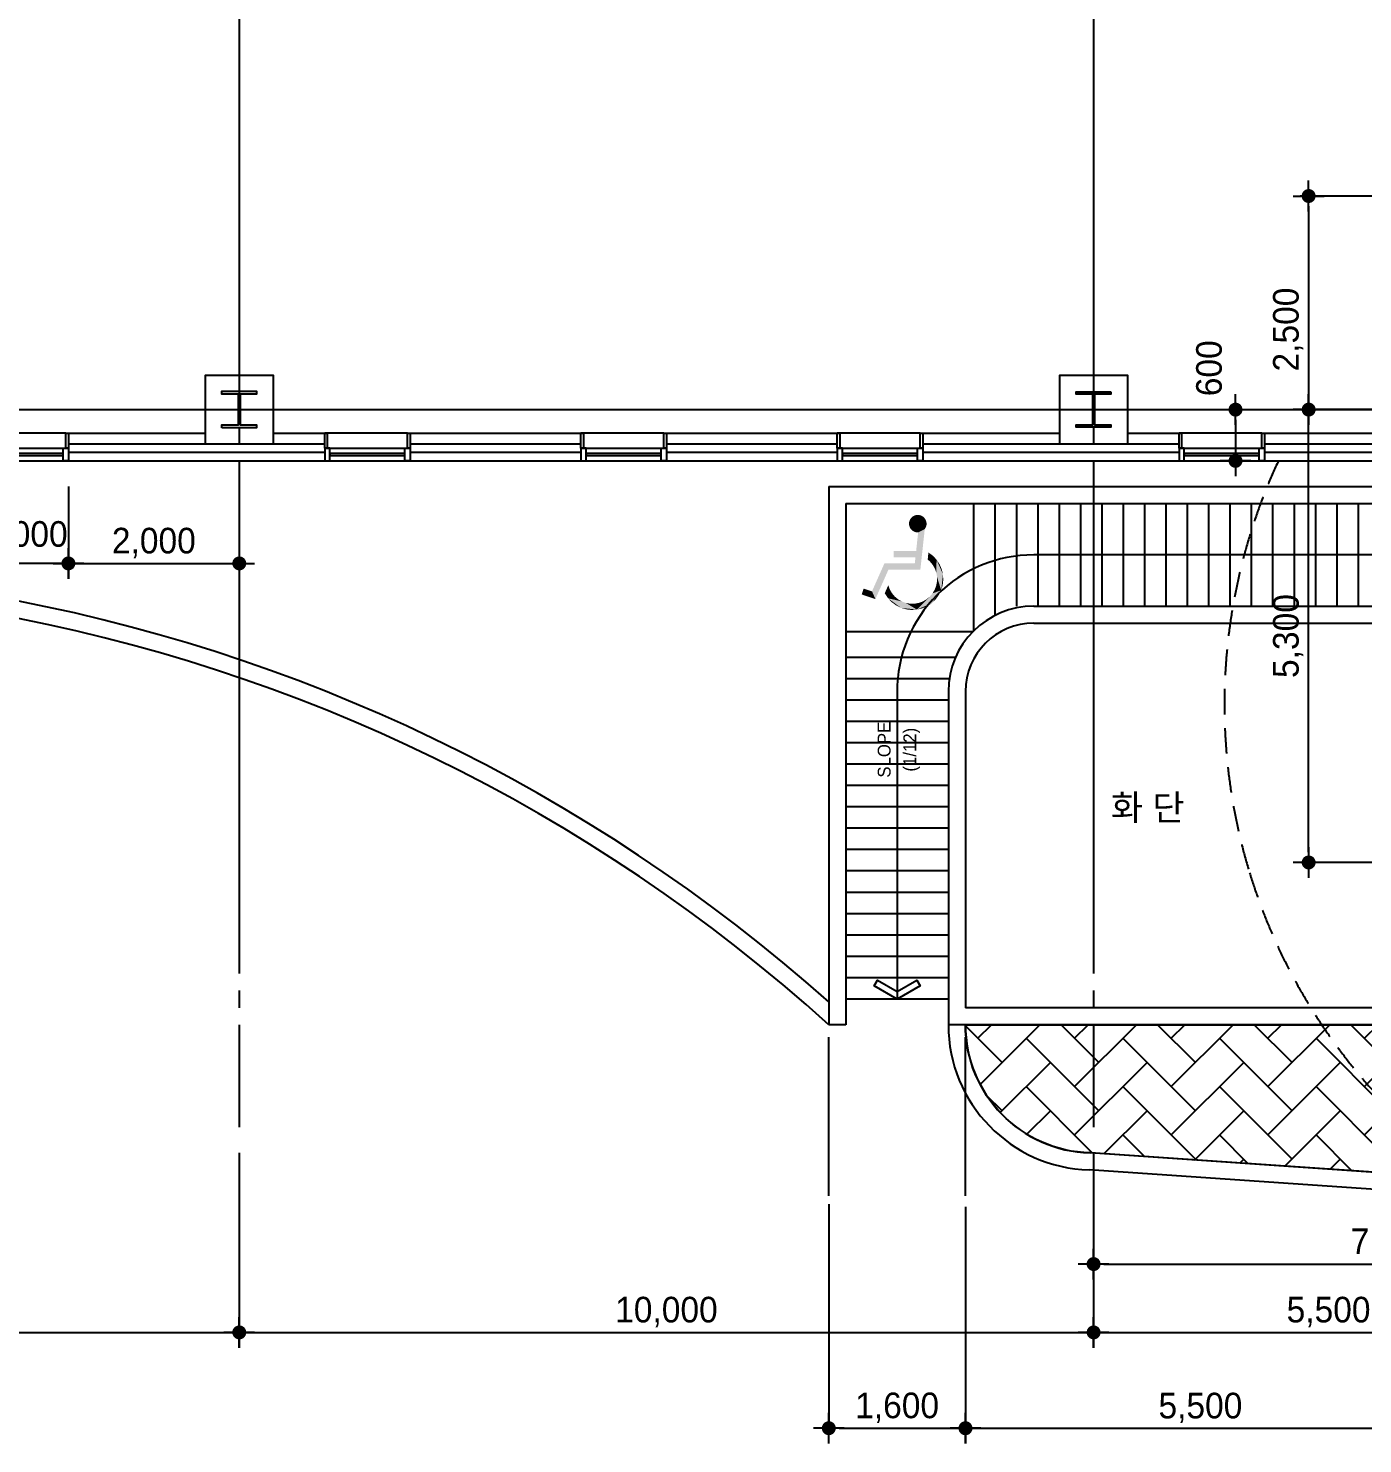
# Model space of a CAD drawing. Extents: x 13990145 to 14069640, y -1806033 to -1750552.
# Drawn here: x 14022971 to 14038590, y -1802231 to -1785666 of the extents above; entities that cross this region are included whole.
import ezdxf
from ezdxf.enums import TextEntityAlignment as Align

# ---------------------------------------------------------------- set-up
doc = ezdxf.new("R2010")
doc.units = 0
doc.header["$LTSCALE"] = 100
doc.header["$MEASUREMENT"] = 0
doc.header["$PDSIZE"] = -10
doc.linetypes.add('CEN', pattern=[66, 60, -2, 2, -2])
doc.linetypes.add('HID', pattern=[2.3, 1.5, -0.8])
doc.layers.get('0').update_dxf_attribs({"linetype": 'CONTINUOUS'})
doc.layers.get('Defpoints').update_dxf_attribs({"linetype": 'CONTINUOUS'})
for name, color, linetype in [('0-내벽고정식', 7, 'CONTINUOUS'), ('0-캐노피', 6, 'CONTINUOUS'), ('8', 8, 'CONTINUOUS'), ('CEN', 1, 'CEN'), ('COL', 2, 'CONTINUOUS'), ('col2', 3, 'CONTINUOUS'), ('DIM', 7, 'CONTINUOUS'), ('EL-1', 4, 'CONTINUOUS'), ('HAT', 5, 'CONTINUOUS'), ('line', 2, 'CONTINUOUS'), ('ST', 3, 'CONTINUOUS'), ('SYM', 7, 'CONTINUOUS'), ('TEXT', 2, 'CONTINUOUS'), ('TEXT1', 7, 'CONTINUOUS'), ('WALL-1', 7, 'CONTINUOUS'), ('WID', 4, 'CONTINUOUS')]:
    doc.layers.add(name, color=color, linetype=linetype)
doc.styles.add('HY울를도M', font='HYWULM.TTF')
doc.styles.add('굴림', font='H2HDRM.TTF')
doc.dimstyles.new('DIM100', dxfattribs={"dimtxt": 300, "dimasz": 120, "dimexe": 1, "dimexo": 100, "dimgap": 60, "dimtad": 1, "dimdec": 4, "dimzin": 0, "dimdsep": 46, "dimlunit": 6, "dimtxsty": '굴림', "dimblk": 'DOTT', "dimcen": 0.09, "dimadec": 0, "dimazin": 0, "dimtfac": 1, "dimtdec": 4, "dimtofl": 0, "dimtmove": 2, "dimatfit": 2, "dimldrblk": 'DOTT', "dimfxl": 1, "dimtolj": 1, "dimtzin": 0, "dimarcsym": 0})
doc.dimstyles.new('DIM50', dxfattribs={"dimscale": 50, "dimtxt": 3, "dimasz": 1.2, "dimexe": 1, "dimexo": 1, "dimgap": 0.6, "dimtad": 1, "dimdec": 4, "dimzin": 0, "dimdsep": 46, "dimlunit": 6, "dimtxsty": '굴림', "dimblk": 'DOTT', "dimcen": 0.09, "dimadec": 0, "dimazin": 0, "dimtfac": 1, "dimtdec": 4, "dimtofl": 0, "dimtmove": 2, "dimatfit": 2, "dimldrblk": 'DOTT', "dimfxl": 1, "dimtolj": 1, "dimtzin": 0, "dimarcsym": 0})

# ---------------------------------------------------------------- blocks, each defined once
blk = doc.blocks.new('DOTT')
for p, q in [((0, 1.5), (0, -1.5)), ((-1.5, 0), (1.5, 0))]:
    blk.add_line(p, q)
at = {"color": 6, "const_width": 0.68}
blk.add_lwpolyline([(-0.34, 0, 1), (0.34, 0, 1)], format="xyb", close=True, dxfattribs=at)
blk = doc.blocks.new('*D35')
at = {"layer": 'Defpoints', "color": 0, "lineweight": -3}
for p in [(14035440, -1798529), (14042440, -1798529), (14042440, -1800129)]:
    blk.add_point(p, dxfattribs=at)
at = {"layer": 'DIM', "color": 7, "lineweight": -2}
for p, q in [((14035440, -1798829), (14035440, -1800229)), ((14042440, -1798829), (14042440, -1800229)), ((14035560, -1800129), (14042320, -1800129))]:
    blk.add_line(p, q, dxfattribs=at)
at = {"layer": 'DIM', "color": 7, "lineweight": -2, "xscale": 120, "yscale": 120, "zscale": 120, "rotation": 180}
blk.add_blockref('DOTT', (14035440, -1800129), dxfattribs=at)
at = {"layer": 'DIM', "color": 7, "lineweight": -2, "xscale": 120, "yscale": 120, "zscale": 120}
blk.add_blockref('DOTT', (14042440, -1800129), dxfattribs=at)
at = {"layer": 'DIM', "color": 3, "insert": (14038940, -1799890), "char_height": 300, "attachment_point": 5, "style": '굴림'}
blk.add_mtext('\\A1;7,000', dxfattribs=at)
blk = doc.blocks.new('*D59')
at = {"layer": 'Defpoints', "color": 0, "lineweight": -3}
for p in [(14036101, -1790129), (14036101, -1790729), (14037101, -1790729)]:
    blk.add_point(p, dxfattribs=at)
at = {"layer": 'DIM', "color": 7, "lineweight": -2}
for p, q in [((14036401, -1790129), (14037201, -1790129)), ((14037101, -1790249), (14037101, -1790609)), ((14036401, -1790729), (14037201, -1790729))]:
    blk.add_line(p, q, dxfattribs=at)
at = {"layer": 'DIM', "color": 7, "lineweight": -2, "xscale": 120, "yscale": 120, "zscale": 120}
for p, rotation in [((14037101, -1790129), 90), ((14037101, -1790729), 270)]:
    blk.add_blockref('DOTT', p, dxfattribs=dict(at, rotation=rotation))
at = {"layer": 'DIM', "color": 3, "insert": (14036792, -1789645), "char_height": 300, "attachment_point": 5, "rotation": 90, "style": '굴림'}
blk.add_mtext('\\A1;600', dxfattribs=at)
blk = doc.blocks.new('*D61')
at = {"layer": 'Defpoints', "color": 0, "lineweight": -3}
for p in [(14025440, -1798529), (14035440, -1798529), (14035440, -1800929)]:
    blk.add_point(p, dxfattribs=at)
at = {"layer": 'DIM', "color": 7, "lineweight": -2}
for p, q in [((14025440, -1798829), (14025440, -1801029)), ((14035440, -1798829), (14035440, -1801029)), ((14025560, -1800929), (14035320, -1800929))]:
    blk.add_line(p, q, dxfattribs=at)
at = {"layer": 'DIM', "color": 7, "lineweight": -2, "xscale": 120, "yscale": 120, "zscale": 120, "rotation": 180}
blk.add_blockref('DOTT', (14025440, -1800929), dxfattribs=at)
at = {"layer": 'DIM', "color": 7, "lineweight": -2, "xscale": 120, "yscale": 120, "zscale": 120}
blk.add_blockref('DOTT', (14035440, -1800929), dxfattribs=at)
at = {"layer": 'DIM', "color": 3, "insert": (14030440, -1800690), "char_height": 300, "attachment_point": 5, "style": '굴림'}
blk.add_mtext('\\A1;10,000', dxfattribs=at)
blk = doc.blocks.new('*D62')
at = {"layer": 'Defpoints', "color": 0, "lineweight": -3}
for p in [(14015440, -1798529), (14025440, -1798529), (14025440, -1800929)]:
    blk.add_point(p, dxfattribs=at)
at = {"layer": 'DIM', "color": 7, "lineweight": -2}
for p, q in [((14015440, -1798829), (14015440, -1801029)), ((14025440, -1798829), (14025440, -1801029)), ((14015560, -1800929), (14025320, -1800929))]:
    blk.add_line(p, q, dxfattribs=at)
at = {"layer": 'DIM', "color": 7, "lineweight": -2, "xscale": 120, "yscale": 120, "zscale": 120, "rotation": 180}
blk.add_blockref('DOTT', (14015440, -1800929), dxfattribs=at)
at = {"layer": 'DIM', "color": 7, "lineweight": -2, "xscale": 120, "yscale": 120, "zscale": 120}
blk.add_blockref('DOTT', (14025440, -1800929), dxfattribs=at)
at = {"layer": 'DIM', "color": 3, "insert": (14020440, -1800690), "char_height": 300, "attachment_point": 5, "style": '굴림'}
blk.add_mtext('\\A1;10,000', dxfattribs=at)
blk = doc.blocks.new('*D66')
at = {"layer": 'Defpoints', "color": 0, "lineweight": -3}
for p in [(14037957, -1790129), (14039935, -1790129), (14039935, -1795429)]:
    blk.add_point(p, dxfattribs=at)
at = {"layer": 'DIM', "color": 7, "lineweight": -2}
for p, q in [((14039635, -1790129), (14037857, -1790129)), ((14037957, -1795309), (14037957, -1790249)), ((14039635, -1795429), (14037857, -1795429))]:
    blk.add_line(p, q, dxfattribs=at)
at = {"layer": 'DIM', "color": 7, "lineweight": -2, "xscale": 120, "yscale": 120, "zscale": 120}
for p, rotation in [((14037957, -1790129), 90), ((14037957, -1795429), 270)]:
    blk.add_blockref('DOTT', p, dxfattribs=dict(at, rotation=rotation))
at = {"layer": 'DIM', "color": 3, "insert": (14037718, -1792779), "char_height": 300, "attachment_point": 5, "rotation": 90, "style": '굴림'}
blk.add_mtext('\\A1;5,300', dxfattribs=at)
blk = doc.blocks.new('aw-1000-325')
at = {"layer": 'WID', "color": 8}
for p, q in [((970, 325), (0, 325)), ((0, 150), (1000, 150)), ((0, 0), (1000, 0))]:
    blk.add_line(p, q, dxfattribs=at)
at = {"layer": 'WID'}
for points in [[(0, 325), (30, 325), (30, 150), (0, 150)], [(970, 325), (1000, 325), (1000, 150), (970, 150)], [(60, 150), (0, 150), (0, 0), (60, 0)], [(60, 63), (940, 63), (940, 87), (60, 87)], [(940, 150), (1000, 150), (1000, 0), (940, 0)]]:
    blk.add_lwpolyline(points, close=True, dxfattribs=at)
blk = doc.blocks.new('*D108')
at = {"layer": 'Defpoints', "color": 0, "lineweight": -3, "ltscale": 3}
for p in [(14022440, -1790929), (14023440, -1790929), (14022440, -1791929)]:
    blk.add_point(p, dxfattribs=at)
at = {"layer": 'DIM', "color": 7, "lineweight": -2, "ltscale": 3}
for p, q in [((14022440, -1791029), (14022440, -1791930)), ((14023440, -1791029), (14023440, -1791930)), ((14023320, -1791929), (14022560, -1791929))]:
    blk.add_line(p, q, dxfattribs=at)
at = {"layer": 'DIM', "color": 7, "lineweight": -2, "ltscale": 3, "xscale": 120, "yscale": 120, "zscale": 120, "rotation": 180}
blk.add_blockref('DOTT', (14022440, -1791929), dxfattribs=at)
at = {"layer": 'DIM', "color": 7, "lineweight": -2, "ltscale": 3, "xscale": 120, "yscale": 120, "zscale": 120}
blk.add_blockref('DOTT', (14023440, -1791929), dxfattribs=at)
at = {"layer": 'DIM', "color": 3, "ltscale": 3, "insert": (14022940, -1791612), "char_height": 300, "attachment_point": 5, "style": '굴림'}
blk.add_mtext('\\A1;1,000', dxfattribs=at)
blk = doc.blocks.new('*D112')
at = {"layer": 'Defpoints', "color": 0, "lineweight": -3, "ltscale": 3}
for p in [(14023440, -1790929), (14025440, -1790929), (14025440, -1791929)]:
    blk.add_point(p, dxfattribs=at)
at = {"layer": 'DIM', "color": 7, "lineweight": -2, "ltscale": 3}
for p, q in [((14023440, -1791029), (14023440, -1791930)), ((14025440, -1791029), (14025440, -1791930)), ((14023560, -1791929), (14025320, -1791929))]:
    blk.add_line(p, q, dxfattribs=at)
at = {"layer": 'DIM', "color": 7, "lineweight": -2, "ltscale": 3, "xscale": 120, "yscale": 120, "zscale": 120, "rotation": 180}
blk.add_blockref('DOTT', (14023440, -1791929), dxfattribs=at)
at = {"layer": 'DIM', "color": 7, "lineweight": -2, "ltscale": 3, "xscale": 120, "yscale": 120, "zscale": 120}
blk.add_blockref('DOTT', (14025440, -1791929), dxfattribs=at)
at = {"layer": 'DIM', "color": 3, "ltscale": 3, "insert": (14024440, -1791690), "char_height": 300, "attachment_point": 5, "style": '굴림'}
blk.add_mtext('\\A1;2,000', dxfattribs=at)
blk = doc.blocks.new('*U30', base_point=(10.85, 7))
at = {"color": 0}
for points in [[(4.73, 14.71), (4.7, 14.47), (4.77, 13.98), (4.71, 14.22)], [(5.07, 15.37), (4.92, 15.17), (4.73, 14.71), (4.81, 14.95)], [(5.07, 15.37), (4.73, 14.71), (4.99, 13.55), (4.77, 13.98)], [(4.77, 13.98), (4.86, 13.76), (4.99, 13.55)], [(7.16, 13.46), (7.07, 15.46), (4.99, 13.55), (5.07, 15.37)], [(7.07, 15.46), (6.42, 15.8), (5.07, 15.37), (5.68, 15.76)], [(5.68, 15.76), (5.46, 15.67), (5.07, 15.37), (5.25, 15.53)], [(6.42, 15.8), (6.17, 15.83), (5.68, 15.76), (5.93, 15.82)], [(7.07, 15.46), (6.87, 15.61), (6.42, 15.8), (6.65, 15.72)], [(7.46, 14.84), (7.37, 15.07), (7.07, 15.46), (7.23, 15.28)], [(7.16, 13.46), (7.5, 14.11), (7.07, 15.46), (7.46, 14.84)], [(7.16, 13.46), (7.31, 13.66), (7.5, 14.11), (7.42, 13.88)], [(7.5, 14.11), (7.53, 14.36), (7.46, 14.84), (7.52, 14.6)], [(6.06, 13), (7.16, 13.46), (4.99, 13.55)], [(6.38, 10), (6.06, 13), (5.7, 7), (4.99, 13.55)], [(6.06, 13), (6.55, 13.07), (7.16, 13.46)], [(6.06, 13), (6.31, 13.01), (6.55, 13.07)], [(6.55, 13.07), (6.77, 13.16), (7.16, 13.46), (6.98, 13.3)], [(6.6, 8), (6.38, 10), (5.7, 7)], [(10, 9), (10, 10), (6.38, 10)], [(6.49, 9), (10, 9), (6.38, 10)], [(6.6, 8), (6.49, 9), (6.38, 10)], [(11.5, 8), (6.6, 8), (5.7, 7)], [(11.5, 8), (5.7, 7), (10.85, 7)], [(10.85, 7), (12.95, 2.26), (11.5, 8)], [(12.95, 2.26), (13.5, 3.5), (11.5, 8)], [(12.95, 2.26), (15.16, 3), (13.5, 3.5)], [(15.16, 3), (14.85, 3.95), (13.5, 3.5)]]:
    blk.add_solid(points, dxfattribs=at)
blk = doc.blocks.new('*U29', base_point=(4.52, 8.64))
at = {"color": 0}
for points in [[(4.52, 8.64), (4.4, 9.77), (3.09, 8.62), (3.69, 9.25)], [(3.09, 8.62), (2.61, 7.89), (2.06, 6.25), (2.26, 7.1)], [(3.09, 8.62), (2.06, 6.25), (2.34, 3.68)], [(3.01, 5.82), (3.13, 6.51), (2.34, 3.68), (3.09, 8.62)], [(4.15, 8.31), (4.52, 8.64), (3.09, 8.62)], [(3.71, 7.77), (4.15, 8.31), (3.09, 8.62)], [(3.36, 7.17), (3.71, 7.77), (3.09, 8.62)], [(3.13, 6.51), (3.36, 7.17), (3.09, 8.62)], [(2.06, 6.25), (2, 5.38), (2.34, 3.68), (2.1, 4.51)], [(3.02, 5.12), (3.01, 5.82), (2.34, 3.68)], [(3.14, 4.44), (3.02, 5.12), (2.34, 3.68)], [(3.39, 3.78), (3.14, 4.44), (2.34, 3.68)], [(3.74, 3.18), (3.39, 3.78), (2.34, 3.68)], [(2.34, 3.68), (2.73, 2.9), (3.88, 1.59), (3.25, 2.19)], [(2.34, 3.68), (3.88, 1.59), (6.25, 0.56)], [(4.19, 2.65), (3.74, 3.18), (6.25, 0.56), (2.34, 3.68)], [(4.73, 2.21), (4.19, 2.65), (6.25, 0.56)], [(6.25, 0.56), (8.82, 0.84), (10.91, 2.38)], [(6.25, 0.56), (10.91, 2.38), (8.06, 1.64)], [(10.91, 2.38), (8.72, 1.89), (8.06, 1.64)], [(10.91, 2.38), (9.32, 2.24), (8.72, 1.89)], [(8.82, 0.84), (9.6, 1.23), (10.91, 2.38), (10.31, 1.75)], [(10.91, 2.38), (9.85, 2.69), (9.32, 2.24)], [(10.91, 2.38), (10.29, 3.23), (9.85, 2.69)], [(10.91, 2.38), (10.64, 3.83), (10.29, 3.23)], [(10.91, 2.38), (10.87, 4.49), (10.64, 3.83)], [(10.91, 2.38), (11.39, 3.11), (10.87, 4.49), (11.44, 3.21)], [(3.88, 1.59), (4.61, 1.11), (6.25, 0.56), (5.4, 0.76)], [(5.33, 1.86), (4.73, 2.21), (6.25, 0.56)], [(5.99, 1.63), (5.33, 1.86), (6.25, 0.56)], [(6.25, 0.56), (6.68, 1.51), (5.99, 1.63)], [(6.25, 0.56), (8.06, 1.64), (7.38, 1.52)], [(6.25, 0.56), (7.38, 1.52), (6.68, 1.51)], [(6.25, 0.56), (7.12, 0.5), (8.82, 0.84), (7.99, 0.6)]]:
    blk.add_solid(points, dxfattribs=at)
blk = doc.blocks.new('*D152')
at = {"layer": 'Defpoints', "color": 0, "lineweight": -3, "ltscale": 3}
for p in [(14033940, -1799359), (14039440, -1799304), (14039440, -1802051)]:
    blk.add_point(p, dxfattribs=at)
at = {"layer": 'DIM', "color": 7, "lineweight": -2, "ltscale": 3}
for p, q in [((14033940, -1799459), (14033940, -1802052)), ((14039440, -1799404), (14039440, -1802052)), ((14034060, -1802051), (14039320, -1802051))]:
    blk.add_line(p, q, dxfattribs=at)
at = {"layer": 'DIM', "color": 7, "lineweight": -2, "ltscale": 3, "xscale": 120, "yscale": 120, "zscale": 120, "rotation": 180}
blk.add_blockref('DOTT', (14033940, -1802051), dxfattribs=at)
at = {"layer": 'DIM', "color": 7, "lineweight": -2, "ltscale": 3, "xscale": 120, "yscale": 120, "zscale": 120}
blk.add_blockref('DOTT', (14039440, -1802051), dxfattribs=at)
at = {"layer": 'DIM', "color": 3, "ltscale": 3, "insert": (14036690, -1801813), "char_height": 300, "attachment_point": 5, "style": '굴림'}
blk.add_mtext('\\A1;5,500', dxfattribs=at)
blk = doc.blocks.new('*D153')
at = {"layer": 'Defpoints', "color": 0, "lineweight": -3, "ltscale": 3}
for p in [(14032340, -1799330), (14033940, -1799359), (14033940, -1802050)]:
    blk.add_point(p, dxfattribs=at)
at = {"layer": 'DIM', "color": 7, "lineweight": -2, "ltscale": 3}
for p, q in [((14032340, -1799430), (14032340, -1802051)), ((14033940, -1799459), (14033940, -1802051)), ((14032460, -1802050), (14033820, -1802050))]:
    blk.add_line(p, q, dxfattribs=at)
at = {"layer": 'DIM', "color": 7, "lineweight": -2, "ltscale": 3, "xscale": 120, "yscale": 120, "zscale": 120, "rotation": 180}
blk.add_blockref('DOTT', (14032340, -1802050), dxfattribs=at)
at = {"layer": 'DIM', "color": 7, "lineweight": -2, "ltscale": 3, "xscale": 120, "yscale": 120, "zscale": 120}
blk.add_blockref('DOTT', (14033940, -1802050), dxfattribs=at)
at = {"layer": 'DIM', "color": 3, "ltscale": 3, "insert": (14033140, -1801811), "char_height": 300, "attachment_point": 5, "style": '굴림'}
blk.add_mtext('\\A1;1,600', dxfattribs=at)
blk = doc.blocks.new('*D175')
at = {"layer": 'Defpoints', "color": 0, "lineweight": -3}
for p in [(14040940, -1798529), (14035440, -1799215), (14040940, -1800929)]:
    blk.add_point(p, dxfattribs=at)
at = {"layer": 'DIM', "color": 7, "lineweight": -2}
for p, q in [((14040940, -1798829), (14040940, -1801029)), ((14035440, -1799515), (14035440, -1801029)), ((14035560, -1800929), (14040820, -1800929))]:
    blk.add_line(p, q, dxfattribs=at)
at = {"layer": 'DIM', "color": 7, "lineweight": -2, "xscale": 120, "yscale": 120, "zscale": 120, "rotation": 180}
blk.add_blockref('DOTT', (14035440, -1800929), dxfattribs=at)
at = {"layer": 'DIM', "color": 7, "lineweight": -2, "xscale": 120, "yscale": 120, "zscale": 120}
blk.add_blockref('DOTT', (14040940, -1800929), dxfattribs=at)
at = {"layer": 'DIM', "color": 3, "insert": (14038190, -1800690), "char_height": 300, "attachment_point": 5, "style": '굴림'}
blk.add_mtext('\\A1;5,500', dxfattribs=at)
blk = doc.blocks.new('*D259')
at = {"layer": 'Defpoints', "color": 0, "lineweight": -3}
for p in [(14039440, -1787629), (14037957, -1790129), (14038885, -1790129)]:
    blk.add_point(p, dxfattribs=at)
at = {"layer": 'DIM', "color": 7, "lineweight": -2}
for p, q in [((14039140, -1787629), (14037857, -1787629)), ((14037957, -1787749), (14037957, -1790009)), ((14038585, -1790129), (14037857, -1790129))]:
    blk.add_line(p, q, dxfattribs=at)
at = {"layer": 'DIM', "color": 7, "lineweight": -2, "xscale": 120, "yscale": 120, "zscale": 120}
for p, rotation in [((14037957, -1787629), 90), ((14037957, -1790129), 270)]:
    blk.add_blockref('DOTT', p, dxfattribs=dict(at, rotation=rotation))
at = {"layer": 'DIM', "color": 3, "insert": (14037718, -1789192), "char_height": 300, "attachment_point": 5, "rotation": 90, "style": '굴림'}
blk.add_mtext('\\A1;2,500', dxfattribs=at)

msp = doc.modelspace()

# ---------------------------------------------------------------- hatches: boundary and pattern name
at = {"layer": 'line', "lineweight": -3, "ltscale": 200}
h = msp.add_hatch(dxfattribs=at)
h.set_pattern_fill('AR-HBONE', color=8, scale=100, style=0)
h.set_pattern_definition([(45, (1093464.96, -4817115.96), (4e-14, 565.685425), [1200, -400]), (135, (1093747.8, -4816833.1), (4e-14, 565.685425), [1200, -400])])
edge = h.paths.add_edge_path()
edge.add_line((14054939.53587, -1799526.04195), (14055321.30194, -1800187.28019))
edge.add_line((14055321.30194, -1800187.28019), (14035403.02275, -1798828.30061))
edge.add_arc((14035439.83299, -1797328.45357), 1500.29868, 180.004670776, 268.594091241, ccw=False)
edge.add_line((14033939.53431, -1797328.57588), (14039439.532, -1797328.57588))
edge.add_line((14039439.532, -1797328.57588), (14039439.532, -1797528.57588))
edge.add_line((14039439.532, -1797528.57588), (14054939.53587, -1797528.57588))
edge.add_line((14054939.53587, -1797528.57588), (14054939.53587, -1799526.04195))

# ---------------------------------------------------------------- linework, layer by layer
at = {"ltscale": 3}
for p, q in [((14055321.30194, -1800187.28019), (14035399.04737, -1798828.02938)), ((14055321.30194, -1800187.28019), (14035403.02275, -1798828.30061)), ((14055441.78649, -1800395.96554), (14035389.40885, -1799027.83673)), ((14055441.78649, -1800395.96554), (14035389.40885, -1799027.83673))]:
    msp.add_line(p, q, dxfattribs=at)
for centre, radius, start, end in [((14019028.32795, -1812045.32497), 20043.66192, 48.385878447, 111.631453681), ((14019028.32795, -1812045.32497), 19843.66192, 47.870857247, 111.860639569), ((14035439.53431, -1797328.57588), 1700, 180, 268.310356484), ((14035439.53431, -1797328.57588), 1500, 180, 268.453324785)]:
    msp.add_arc(centre, radius, start, end, dxfattribs=at)
at = {"layer": '0-내벽고정식'}
for p, q in [((14023439.53431, -1790403.57588), (14025039.53431, -1790403.57588)), ((14025839.53431, -1790403.57588), (14026439.53431, -1790403.57588)), ((14027439.53431, -1790403.57588), (14029439.53431, -1790403.57588)), ((14030439.53431, -1790403.57588), (14032439.53431, -1790403.57588)), ((14033439.53431, -1790403.57588), (14035039.53431, -1790403.57588)), ((14033439.53431, -1790403.57588), (14035039.53431, -1790403.57588)), ((14035839.53431, -1790403.57588), (14036439.53431, -1790403.57588)), ((14035839.53431, -1790403.57588), (14036439.53431, -1790403.57588)), ((14037439.53431, -1790403.57588), (14039939.53431, -1790403.57588))]:
    msp.add_line(p, q, dxfattribs=at)
at = {"layer": '0-캐노피', "color": 6, "linetype": 'HID', "ltscale": 2}
msp.add_lwpolyline([(14037603.1373, -1790728.57588, 0.1853585782), (14037265.77477, -1795550.46768, 0.1724287931), (14039956.62444, -1799178.13132, 0.1046048883), (14043952.68346, -1800786.45162, 0.0658615578), (14047775.31345, -1800949.60386, 0.0520036935), (14051977.32071, -1800129.30116)], format="xyb", dxfattribs=at)
at = {"layer": 'CEN', "linetype": 'CEN'}
for p, q in [((14025439.53431, -1757728.57588), (14025439.53431, -1798528.57588)), ((14035439.53431, -1757728.57588), (14035439.53431, -1798528.57588)), ((13993039.53431, -1790128.57588), (14067039.53431, -1790128.57588)), ((13995639.53431, -1790128.57588), (14069639.53431, -1790128.57588)), ((14031539.53431, -1790128.57588), (14061639.53431, -1790128.57588)), ((14034139.53431, -1790128.57588), (14064239.53431, -1790128.57588)), ((14032339.53431, -1799330.37395), (14032339.53431, -1797472.37395)), ((14033939.53431, -1799330.37395), (14033939.53431, -1797472.37395))]:
    msp.add_line(p, q, dxfattribs=at)
at = {"layer": 'COL'}
for points in [[(14025839.53431, -1790528.57588), (14025839.53431, -1789728.57588), (14025039.53431, -1789728.57588), (14025039.53431, -1790528.57588)], [(14035839.53431, -1790528.57588), (14035839.53431, -1789728.57588), (14035039.53431, -1789728.57588), (14035039.53431, -1790528.57588)], [(14035839.53431, -1790528.57588), (14035839.53431, -1789728.57588), (14035039.53431, -1789728.57588), (14035039.53431, -1790528.57588)]]:
    msp.add_lwpolyline(points, close=True, dxfattribs=at)
at = {"layer": 'col2'}
for points in [[(14025236.03431, -1790342.57588), (14025236.03431, -1790307.57588), (14025429.53431, -1790307.57588), (14025429.53431, -1789949.57588), (14025236.03431, -1789949.57588), (14025236.03431, -1789914.57588), (14025643.03431, -1789914.57588), (14025643.03431, -1789949.57588), (14025449.53431, -1789949.57588), (14025449.53431, -1790307.57588), (14025643.03431, -1790307.57588), (14025643.03431, -1790342.57588)], [(14035642.03431, -1789921.57588), (14035642.03431, -1789949.57588), (14035448.53431, -1789949.57588), (14035448.53431, -1790307.57588), (14035642.03431, -1790307.57588), (14035642.03431, -1790335.57588), (14035237.03431, -1790335.57588), (14035237.03431, -1790307.57588), (14035430.53431, -1790307.57588), (14035430.53431, -1789949.57588), (14035237.03431, -1789949.57588), (14035237.03431, -1789921.57588)]]:
    msp.add_lwpolyline(points, close=True, dxfattribs=at)
at = {"layer": 'EL-1'}
for p, q in [((14032339.53431, -1791028.57588), (14040839.53431, -1791028.57588)), ((14032339.53431, -1791028.57588), (14032339.53431, -1797328.57588)), ((14032539.53431, -1791228.57588), (14040839.53431, -1791228.57588)), ((14032539.53431, -1791228.57588), (14032539.53431, -1797328.57588)), ((14034039.53431, -1792714.43304), (14034039.53431, -1791228.57588)), ((14034739.53431, -1792428.57588), (14040839.53431, -1792428.57588)), ((14034739.53431, -1792628.57588), (14040839.53431, -1792628.57588)), ((14034025.39147, -1792728.57588), (14032539.53431, -1792728.57588)), ((14033739.53431, -1793428.57588), (14033739.53431, -1797328.57588)), ((14033939.53431, -1793428.57677), (14033939.53431, -1797128.57588)), ((14033739.53431, -1797028.57588), (14032539.53431, -1797028.57588)), ((14039439.53431, -1797128.57588), (14033939.53431, -1797128.57588)), ((14032539.53431, -1797328.57588), (14032339.53431, -1797328.57588)), ((14039439.53431, -1797328.57588), (14033739.53431, -1797328.57588))]:
    msp.add_line(p, q, dxfattribs=at)
for radius in [1000, 800]:
    msp.add_arc((14034739.53431, -1793428.57588), radius, 90, 180, dxfattribs=at)
at = {"layer": 'HAT', "lineweight": -3, "ltscale": 200}
for points in [[(14054939.53587, -1799526.04195), (14055321.30194, -1800187.28019), (14035403.02275, -1798828.30061, -0.4070209948), (14033939.53431, -1797328.57588), (14039439.532, -1797328.57588), (14039439.532, -1797528.57588), (14054939.53587, -1797528.57588)], [(14054939.53431, -1799526.03926), (14055321.30194, -1800187.28019), (14035403.02275, -1798828.30061, -0.4070209948), (14033939.53431, -1797328.57588), (14039439.53431, -1797328.57588), (14039439.53431, -1797528.57588), (14054939.53587, -1797528.57588)]]:
    msp.add_lwpolyline(points, format="xyb", close=True, dxfattribs=at)
at = {"layer": 'ST', "color": 5}
for p, q in [((14034289.53431, -1792535.54732), (14034289.53431, -1791228.57588)), ((14034539.53431, -1792428.57588), (14034539.53431, -1791228.57588)), ((14034789.53431, -1792428.57588), (14034789.53431, -1791228.57588)), ((14035039.53431, -1792428.57588), (14035039.53431, -1791228.57588)), ((14035289.53431, -1792428.57588), (14035289.53431, -1791228.57588)), ((14035539.53431, -1792428.57588), (14035539.53431, -1791228.57588)), ((14035789.53431, -1792428.57588), (14035789.53431, -1791228.57588)), ((14036039.53431, -1792428.57588), (14036039.53431, -1791228.57588)), ((14036289.53431, -1792428.57588), (14036289.53431, -1791228.57588)), ((14036539.53431, -1792428.57588), (14036539.53431, -1791228.57588)), ((14036789.53431, -1792428.57588), (14036789.53431, -1791228.57588)), ((14037039.53431, -1792428.57588), (14037039.53431, -1791228.57588)), ((14037289.53431, -1792428.57588), (14037289.53431, -1791228.57588)), ((14037539.53431, -1792428.57588), (14037539.53431, -1791228.57588)), ((14037789.53431, -1792428.57588), (14037789.53431, -1791228.57588)), ((14038039.53431, -1792428.57588), (14038039.53431, -1791228.57588)), ((14038289.53431, -1792428.57588), (14038289.53431, -1791228.57588)), ((14038539.53431, -1792428.57588), (14038539.53431, -1791228.57588)), ((14033823.01917, -1793028.57588), (14032539.53431, -1793028.57588)), ((14033750.84832, -1793278.57588), (14032539.53431, -1793278.57588)), ((14033739.53431, -1793528.57588), (14032539.53431, -1793528.57588)), ((14033739.53431, -1793778.57588), (14032539.53431, -1793778.57588)), ((14033739.53431, -1794028.57588), (14032539.53431, -1794028.57588)), ((14033739.53431, -1794278.57588), (14032539.53431, -1794278.57588)), ((14033739.53431, -1794528.57588), (14032539.53431, -1794528.57588)), ((14033739.53431, -1794778.57588), (14032539.53431, -1794778.57588)), ((14033739.53431, -1795028.57588), (14032539.53431, -1795028.57588)), ((14033739.53431, -1795278.57588), (14032539.53431, -1795278.57588)), ((14033739.53431, -1795528.57588), (14032539.53431, -1795528.57588)), ((14033739.53431, -1795778.57588), (14032539.53431, -1795778.57588)), ((14033739.53431, -1796028.57588), (14032539.53431, -1796028.57588)), ((14033739.53431, -1796278.57588), (14032539.53431, -1796278.57588)), ((14033739.53431, -1796528.57588), (14032539.53431, -1796528.57588)), ((14033739.53431, -1796778.57588), (14032539.53431, -1796778.57588))]:
    msp.add_line(p, q, dxfattribs=at)
at = {"layer": 'SYM', "color": 4}
for p, q in [((14040539.53431, -1791828.57588), (14034739.53705, -1791828.57588)), ((14033139.53431, -1793428.57239), (14033139.53431, -1797028.57588))]:
    msp.add_line(p, q, dxfattribs=at)
msp.add_lwpolyline([(14033139.53431, -1797028.57588), (14032869.854, -1796872.87588), (14032908.554, -1796805.84551), (14033140.04259, -1796939.49551), (14033371.53118, -1796805.84551), (14033410.23118, -1796872.87588)], close=True, dxfattribs=at)
msp.add_arc((14034739.53431, -1793428.57588), 1600, 89.999901816, 180, dxfattribs=at)
at = {"layer": 'WALL-1', "color": 4}
for p, q in [((14023439.53431, -1790528.57588), (14026439.53431, -1790528.57588)), ((14023439.53431, -1790628.57588), (14026439.53431, -1790628.57588)), ((14027439.53431, -1790528.57588), (14029439.53431, -1790528.57588)), ((14027439.53431, -1790628.57588), (14029439.53431, -1790628.57588)), ((14030439.53431, -1790528.57588), (14032439.53431, -1790528.57588)), ((14030439.53431, -1790628.57588), (14032439.53431, -1790628.57588)), ((14031739.53431, -1790528.57588), (14032439.53431, -1790528.57588)), ((14031739.53431, -1790628.57588), (14032439.53431, -1790628.57588)), ((14033439.53431, -1790528.57588), (14036439.53431, -1790528.57588)), ((14033439.53431, -1790528.57588), (14036439.53431, -1790528.57588)), ((14033439.53431, -1790628.57588), (14036439.53431, -1790628.57588)), ((14033439.53431, -1790628.57588), (14036439.53431, -1790628.57588)), ((14037439.53431, -1790528.57588), (14042364.53403, -1790528.57588)), ((14037439.53431, -1790528.57588), (14042364.53403, -1790528.57588)), ((14037439.53431, -1790628.57588), (14042364.53403, -1790628.57588)), ((14037439.53431, -1790628.57588), (14042364.53403, -1790628.57588)), ((14023439.53431, -1790728.57588), (14026439.53431, -1790728.57588)), ((14027439.53431, -1790728.57588), (14029439.53431, -1790728.57588)), ((14030439.53431, -1790728.57588), (14032439.53431, -1790728.57588)), ((14031739.53431, -1790728.57588), (14032439.53431, -1790728.57588)), ((14033439.53431, -1790728.57588), (14036439.53431, -1790728.57588)), ((14033439.53431, -1790728.57588), (14036439.53431, -1790728.57588)), ((14037439.53431, -1790728.57588), (14042364.53431, -1790728.57588)), ((14037439.53431, -1790728.57588), (14042364.53431, -1790728.57588))]:
    msp.add_line(p, q, dxfattribs=at)

# ---------------------------------------------------------------- block references
at = {"layer": '8', "xscale": -72.57599999755621, "yscale": 72.57599999941885, "zscale": 72.57599999999762}
for name, p in [('*U30', (14033038.25806, -1792001.95868)), ('*U29', (14033497.82222, -1791883.16736))]:
    msp.add_blockref(name, p, dxfattribs=at)
at = {"layer": 'WID'}
for p in [(14022439.53431, -1790728.57588), (14026439.53431, -1790728.57588), (14029439.53431, -1790728.57588), (14032439.53431, -1790728.57588), (14032439.53431, -1790728.57588), (14036439.53431, -1790728.57588), (14036439.53431, -1790728.57588)]:
    msp.add_blockref('aw-1000-325', p, dxfattribs=at)

# ---------------------------------------------------------------- texts
at = {"layer": 'TEXT', "style": 'HY울를도M'}
for s, p in [('SLOPE', (14032988.13452, -1794109.08017)), ('(1/12)', (14033288.12373, -1794109.08017))]:
    msp.add_text(s, height=150, rotation=90, dxfattribs=at).set_placement(p, align=Align.MIDDLE_CENTER)
at = {"layer": 'TEXT1', "style": 'HY울를도M'}
msp.add_text('화 단', height=300, dxfattribs=at).set_placement((14035641.19096, -1794936.44785))

# ---------------------------------------------------------------- dimensions: what is measured, and where the dimension line sits
at = {"layer": 'DIM'}
for base, p1, p2, picture, middle in [((14037956.95654, -1790128.57588), (14039439.53431, -1787628.57588), (14038884.78065, -1790128.57588), '*D259', (14037717.91832, -1789191.96884)), ((14037101.30302, -1790728.57588), (14036101.30147, -1790128.57588), (14036101.3019, -1790728.57588), '*D59', (14036792.47275, -1789645.40209))]:
    dim = msp.add_linear_dim(base=base, p1=p1, p2=p2, angle=90, dimstyle='DIM50', override={"dimscale": 100, "dimexo": 3}, dxfattribs=at)
    dim.commit()
    dim.dimension.update_dxf_attribs({"geometry": picture, "text_midpoint": middle, "dimtype": 128})
dim = msp.add_linear_dim(base=(14037956.95654, -1790128.57588), p1=(14039934.95654, -1795428.57588), p2=(14039934.95654, -1790128.57588), angle=90, dimstyle='DIM50', override={"dimscale": 100, "dimexo": 3}, dxfattribs=at)
dim.commit()
dim.dimension.update_dxf_attribs({"geometry": '*D66', "text_midpoint": (14037717.91832, -1792778.57588)})
at = {"layer": 'DIM', "ltscale": 3}
dim = msp.add_linear_dim(base=(14022439.53431, -1791928.57588), p1=(14023439.53431, -1790928.57588), p2=(14022439.53431, -1790928.57588), angle=180, dimstyle='DIM100', dxfattribs=at)
dim.commit()
dim.dimension.update_dxf_attribs({"geometry": '*D108', "text_midpoint": (14022939.53431, -1791611.622), "dimtype": 128})
for base, p1, p2, picture, middle in [((14025439.53431, -1791928.57588), (14023439.53431, -1790928.57588), (14025439.53431, -1790928.57588), '*D112', (14024439.53431, -1791689.53765)), ((14033939.53431, -1802050.37395), (14032339.53431, -1799330.37395), (14033939.53431, -1799359.37395), '*D153', (14033139.53431, -1801811.33572)), ((14039439.532, -1802051.37395), (14033939.53431, -1799359.37395), (14039439.532, -1799304.16756), '*D152', (14036689.53316, -1801812.70564))]:
    dim = msp.add_linear_dim(base=base, p1=p1, p2=p2, dimstyle='DIM100', dxfattribs=at)
    dim.commit()
    dim.dimension.update_dxf_attribs({"geometry": picture, "text_midpoint": middle})
at = {"layer": 'DIM'}
for base, p1, p2, picture, middle in [((14025439.53431, -1800928.57588), (14015439.53431, -1798528.57588), (14025439.53431, -1798528.57551), '*D62', (14020439.53431, -1800689.90757)), ((14035439.53431, -1800928.57588), (14025439.53431, -1798528.57588), (14035439.53431, -1798528.57551), '*D61', (14030439.53431, -1800689.90757)), ((14042439.53431, -1800128.57588), (14035439.53431, -1798528.57551), (14042439.53431, -1798528.57588), '*D35', (14038939.53431, -1799889.90757)), ((14040939.53431, -1800928.57588), (14035439.53431, -1799215.37395), (14040939.53431, -1798528.57551), '*D175', (14038189.53431, -1800689.90757))]:
    dim = msp.add_linear_dim(base=base, p1=p1, p2=p2, dimstyle='DIM50', override={"dimscale": 100, "dimexo": 3}, dxfattribs=at)
    dim.commit()
    dim.dimension.update_dxf_attribs({"geometry": picture, "text_midpoint": middle})

doc.saveas('drawing.dxf')
